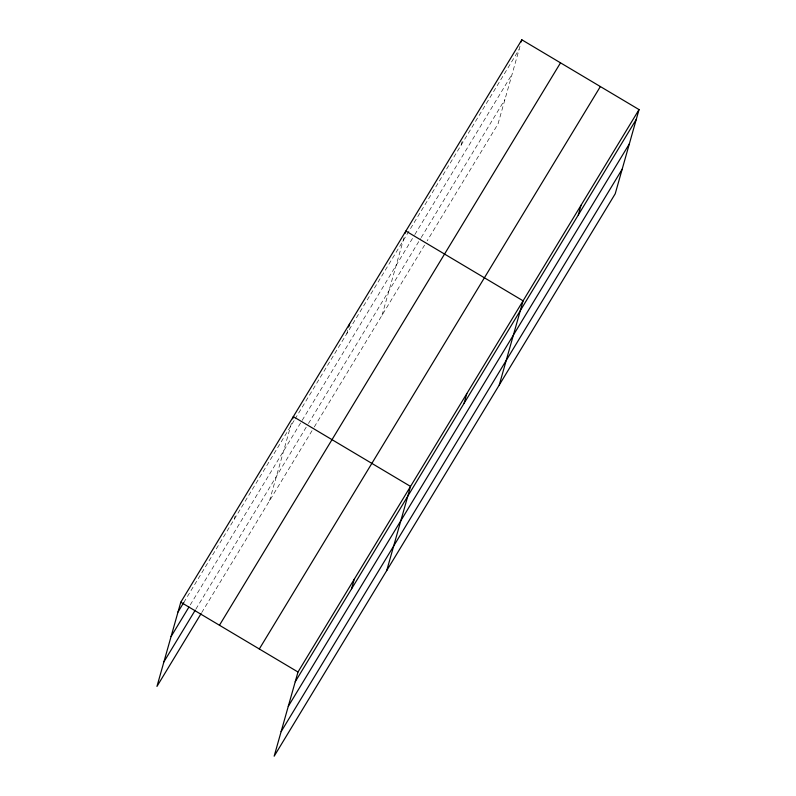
<?xml version="1.0" encoding="UTF-8"?>
<svg xmlns="http://www.w3.org/2000/svg" width="796" height="796" viewBox="0 0 796 796"><rect width="100%" height="100%" fill="white"/><g stroke="black" fill="none" stroke-linecap="round" stroke-linejoin="round"><path stroke-width="0.6" stroke-dasharray="3.98 2.98" d="M234.293 519.191L235.208 515.937M269.506 500.813L291.794 422.049M346.837 333.594L347.762 330.34M382.05 315.206L404.338 236.452M461.093 145.18L462.317 140.832M519.997 46.307L498.007 123.987L427.154 240.84M183.776 602.502L294.401 420.059M295.037 419.004L519.072 49.561M190.254 604.91L301.525 421.422M302.162 420.368L414.199 235.606M414.845 234.541L512.127 74.127M195.886 609.129L307.793 424.576M308.43 423.522L420.567 238.591M421.213 237.536L504.962 99.43M201.716 612.592L313.634 428.049M314.271 426.994L424.576 245.098"/><path stroke-width="1.19" d="M639.039 109.589L297.993 672.013L274.162 756.2L615.218 193.776L639.039 109.589L521.838 39.8L180.782 602.224L156.961 686.411L201.08 613.646M292.709 418.795L293.326 416.626L410.537 486.416L386.717 570.603M348.678 327.076L349.603 323.823M405.264 233.198L405.88 231.029L523.081 300.818L499.261 384.995M351.504 588.98L354.26 579.219M521.221 41.969L521.838 39.8M464.048 403.383L466.814 393.612M578.304 214.97L581.06 205.199M178.015 611.995L183.776 602.502M171.07 636.551L188.97 607.02M163.906 661.854L195.239 610.184M219.457 625.258L560.513 62.834M259.307 648.989L600.363 86.555M295.226 681.784L636.283 119.35M288.271 706.341L629.328 143.907M281.117 731.643L622.173 169.21M180.782 602.224L297.993 672.013"/></g></svg>
